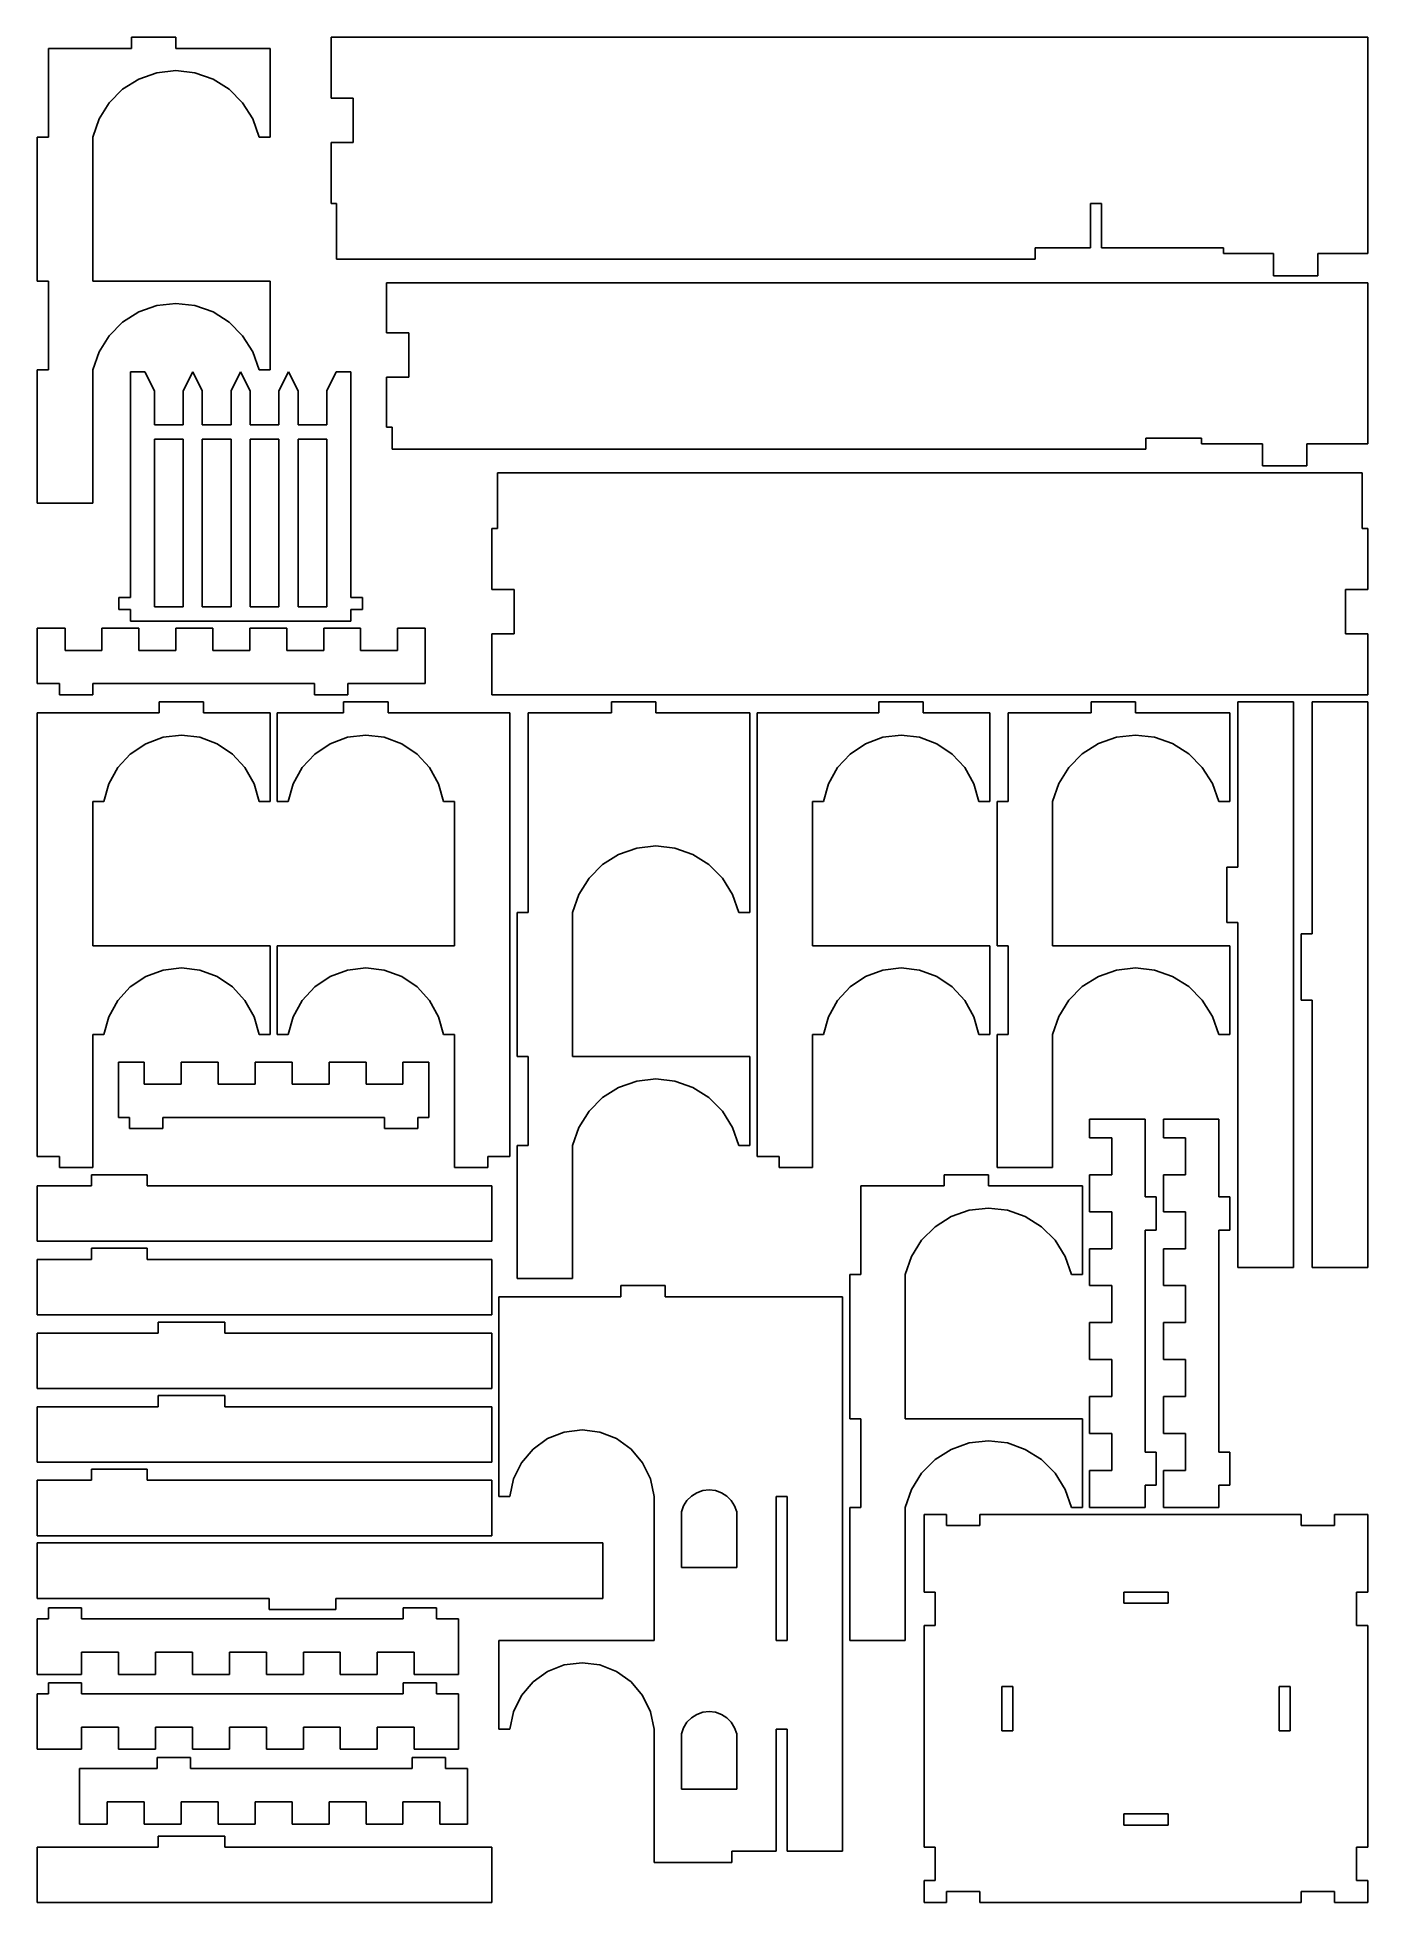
# Model space of a CAD drawing. Header units: millimetres. Extents: x -360 to 360, y -469 to 540.
import ezdxf

# ---------------------------------------------------------------- set-up
doc = ezdxf.new("R2010")
doc.units = ezdxf.units.MM
doc.header["$MEASUREMENT"] = 0

msp = doc.modelspace()

# ---------------------------------------------------------------- linework, layer by layer
for p, q in [((-285, 540.1), (-309, 540.1)), ((-309, 540.1), (-309, 534.1)), ((-285, 534.1), (-285, 540.1)), ((360, 540.1), (-201, 540.1)), ((-201, 540.1), (-201, 507.1)), ((360, 423.1), (360, 540.1)), ((-309, 534.1), (-354, 534.1)), ((-354, 534.1), (-354, 486.1)), ((-234, 534.1), (-285, 534.1)), ((-234, 486.1), (-234, 534.1)), ((-313.8, 512), (-305.1, 517.5)), ((-305.1, 517.5), (-295.3, 520.9)), ((-295.3, 520.9), (-285, 522.1)), ((-285, 522.1), (-274.7, 520.9)), ((-274.7, 520.9), (-264.9, 517.5)), ((-264.9, 517.5), (-256.2, 512)), ((-326.6, 495.9), (-321.1, 504.6)), ((-321.1, 504.6), (-313.8, 512)), ((-256.2, 512), (-248.9, 504.6)), ((-248.9, 504.6), (-243.4, 495.9)), ((-201, 507.1), (-189, 507.1)), ((-189, 507.1), (-189, 483.1)), ((-330, 486.1), (-326.6, 495.9)), ((-243.4, 495.9), (-240, 486.1)), ((-354, 486.1), (-360, 486.1)), ((-360, 486.1), (-360, 408.1)), ((-330, 408.1), (-330, 486.1)), ((-240, 486.1), (-234, 486.1)), ((-189, 483.1), (-201, 483.1)), ((-201, 483.1), (-201, 450.1)), ((-201, 450.1), (-198, 450.1)), ((-198, 450.1), (-198, 420.1)), ((210, 450.1), (216, 450.1)), ((210, 426.1), (210, 450.1)), ((216, 450.1), (216, 426.1)), ((180, 420.1), (180, 426.1)), ((180, 426.1), (210, 426.1)), ((216, 426.1), (282, 426.1)), ((282, 426.1), (282, 423.1)), ((-198, 420.1), (180, 420.1)), ((282, 423.1), (309, 423.1)), ((309, 423.1), (309, 411.1)), ((333, 423.1), (360, 423.1)), ((333, 411.1), (333, 423.1)), ((-360, 408.1), (-354, 408.1)), ((-354, 408.1), (-354, 360.1)), ((-234, 408.1), (-330, 408.1)), ((-234, 360.1), (-234, 408.1)), ((-171, 407.2), (-171, 380.2)), ((360, 407.2), (-171, 407.2)), ((309, 411.1), (333, 411.1)), ((360, 320.2), (360, 407.2)), ((-305.1, 391.5), (-295.3, 394.9)), ((-295.3, 394.9), (-285, 396.1)), ((-285, 396.1), (-274.7, 394.9)), ((-274.7, 394.9), (-264.9, 391.5)), ((-321.1, 378.6), (-313.8, 386)), ((-313.8, 386), (-305.1, 391.5)), ((-264.9, 391.5), (-256.2, 386)), ((-256.2, 386), (-248.9, 378.6)), ((-326.6, 369.9), (-321.1, 378.6)), ((-248.9, 378.6), (-243.4, 369.9)), ((-171, 380.2), (-159, 380.2)), ((-159, 380.2), (-159, 356.2)), ((-330, 360.1), (-326.6, 369.9)), ((-243.4, 369.9), (-240, 360.1)), ((-354, 360.1), (-360, 360.1)), ((-360, 360.1), (-360, 288.1)), ((-330, 288.1), (-330, 360.1)), ((-301.8, 359.1), (-309.5, 359.1)), ((-309.5, 359.1), (-309.5, 237)), ((-296.6, 348.8), (-301.8, 359.1)), ((-275.9, 359.1), (-281.1, 348.8)), ((-270.7, 348.8), (-275.9, 359.1)), ((-250, 359.1), (-255.1, 348.8)), ((-244.8, 348.8), (-250, 359.1)), ((-240, 360.1), (-234, 360.1)), ((-224.1, 359.1), (-229.2, 348.8)), ((-218.9, 348.8), (-224.1, 359.1)), ((-198.2, 359.1), (-203.3, 348.8)), ((-190.4, 359.1), (-198.2, 359.1)), ((-190.4, 237), (-190.4, 359.1)), ((-159, 356.2), (-171, 356.2)), ((-171, 356.2), (-171, 329.2)), ((-296.6, 330.5), (-296.6, 348.8)), ((-281.1, 348.8), (-281.1, 330.5)), ((-270.7, 330.5), (-270.7, 348.8)), ((-255.1, 348.8), (-255.1, 330.5)), ((-244.8, 330.5), (-244.8, 348.8)), ((-229.2, 348.8), (-229.2, 330.5)), ((-218.9, 330.5), (-218.9, 348.8)), ((-203.3, 348.8), (-203.3, 330.5)), ((-281.1, 330.5), (-296.6, 330.5)), ((-255.1, 330.5), (-270.7, 330.5)), ((-229.2, 330.5), (-244.8, 330.5)), ((-203.3, 330.5), (-218.9, 330.5)), ((-171, 329.2), (-168, 329.2)), ((-168, 329.2), (-168, 317.2)), ((240, 317.2), (240, 323.2)), ((240, 323.2), (270, 323.2)), ((270, 323.2), (270, 320.2)), ((-296.6, 232), (-296.6, 322.7)), ((-296.6, 322.7), (-281.1, 322.7)), ((-281.1, 322.7), (-281.1, 232)), ((-270.7, 232), (-270.7, 322.7)), ((-270.7, 322.7), (-255.1, 322.7)), ((-255.1, 322.7), (-255.1, 232)), ((-244.8, 322.7), (-229.2, 322.7)), ((-244.8, 232), (-244.8, 322.7)), ((-229.2, 322.7), (-229.2, 232)), ((-218.9, 322.7), (-203.3, 322.7)), ((-218.9, 232), (-218.9, 322.7)), ((-203.3, 322.7), (-203.3, 232)), ((-168, 317.2), (240, 317.2)), ((270, 320.2), (303, 320.2)), ((303, 320.2), (303, 308.2)), ((327, 308.2), (327, 320.2)), ((327, 320.2), (360, 320.2)), ((357, 304.4), (-111, 304.4)), ((-111, 304.4), (-111, 274.4)), ((303, 308.2), (327, 308.2)), ((357, 274.4), (357, 304.4)), ((-360, 288.1), (-330, 288.1)), ((-111, 274.4), (-114, 274.4)), ((-114, 274.4), (-114, 241.4)), ((360, 274.4), (357, 274.4)), ((360, 241.4), (360, 274.4)), ((-309.5, 237), (-315.9, 237)), ((-315.9, 237), (-315.9, 230.6)), ((-184, 237), (-190.4, 237)), ((-184, 230.6), (-184, 237)), ((-114, 241.4), (-102, 241.4)), ((-102, 241.4), (-102, 217.4)), ((348, 217.4), (348, 241.4)), ((348, 241.4), (360, 241.4)), ((-315.9, 230.6), (-309.5, 230.6)), ((-309.5, 230.6), (-309.5, 224.2)), ((-309.5, 224.2), (-190.4, 224.2)), ((-281.1, 232), (-296.6, 232)), ((-255.1, 232), (-270.7, 232)), ((-229.2, 232), (-244.8, 232)), ((-203.3, 232), (-218.9, 232)), ((-190.4, 224.2), (-190.4, 230.6)), ((-190.4, 230.6), (-184, 230.6)), ((-360, 220.4), (-360, 190.4)), ((-345, 220.4), (-360, 220.4)), ((-345, 220.4), (-345, 220.4)), ((-345, 208.4), (-345, 220.4)), ((-325, 220.4), (-325, 208.4)), ((-305, 220.4), (-325, 220.4)), ((-305, 208.4), (-305, 220.4)), ((-305, 220.4), (-305, 220.4)), ((-265, 220.4), (-285, 220.4)), ((-285, 220.4), (-285, 208.4)), ((-265, 208.4), (-265, 220.4)), ((-265, 220.4), (-265, 220.4)), ((-225, 220.4), (-245, 220.4)), ((-245, 220.4), (-245, 208.4)), ((-225, 208.4), (-225, 220.4)), ((-225, 220.4), (-225, 220.4)), ((-185, 220.4), (-205, 220.4)), ((-205, 220.4), (-205, 208.4)), ((-185, 208.4), (-185, 220.4)), ((-150, 220.4), (-165, 220.4)), ((-165, 220.4), (-165, 208.4)), ((-150, 190.4), (-150, 220.4)), ((-102, 217.4), (-114, 217.4)), ((-114, 217.4), (-114, 184.4)), ((360, 217.4), (348, 217.4)), ((360, 184.4), (360, 217.4)), ((-325, 208.4), (-345, 208.4)), ((-285, 208.4), (-305, 208.4)), ((-245, 208.4), (-265, 208.4)), ((-205, 208.4), (-225, 208.4)), ((-165, 208.4), (-185, 208.4)), ((-360, 190.4), (-348, 190.4)), ((-348, 190.4), (-348, 184.4)), ((-348, 184.4), (-330, 184.4)), ((-330, 190.4), (-210, 190.4)), ((-330, 184.4), (-330, 190.4)), ((-210, 190.4), (-210, 184.4)), ((-210, 184.4), (-192, 184.4)), ((-192, 190.4), (-150, 190.4)), ((-192, 184.4), (-192, 190.4)), ((-114, 184.4), (360, 184.4)), ((-294, 174.6), (-360, 174.6)), ((-360, 174.6), (-360, -65.4)), ((-270, 180.6), (-294, 180.6)), ((-294, 180.6), (-294, 174.6)), ((-270, 174.6), (-270, 180.6)), ((-234, 174.6), (-270, 174.6)), ((-234, 126.6), (-234, 174.6)), ((-230.2, 126.6), (-230.2, 174.6)), ((-230.2, 174.6), (-194.2, 174.6)), ((-194.2, 174.6), (-194.2, 180.6)), ((-194.2, 180.6), (-170.2, 180.6)), ((-170.2, 180.6), (-170.2, 174.6)), ((-170.2, 174.6), (-104.2, 174.6)), ((-104.2, 174.6), (-104.2, -65.4)), ((-49.3, 174.6), (-94.3, 174.6)), ((-94.3, 174.6), (-94.3, 66.6)), ((-25.3, 180.6), (-49.3, 180.6)), ((-49.3, 180.6), (-49.3, 174.6)), ((-25.3, 174.6), (-25.3, 180.6)), ((25.7, 174.6), (-25.3, 174.6)), ((25.7, 66.6), (25.7, 174.6)), ((95.5, 174.6), (29.5, 174.6)), ((29.5, 174.6), (29.5, -65.4)), ((119.5, 180.6), (95.5, 180.6)), ((95.5, 180.6), (95.5, 174.6)), ((119.5, 174.6), (119.5, 180.6)), ((155.5, 174.6), (119.5, 174.6)), ((155.5, 126.6), (155.5, 174.6)), ((165.4, 126.6), (165.4, 174.6)), ((165.4, 174.6), (210.4, 174.6)), ((210.4, 174.6), (210.4, 180.6)), ((210.4, 180.6), (234.4, 180.6)), ((234.4, 180.6), (234.4, 174.6)), ((234.4, 174.6), (285.4, 174.6)), ((285.4, 174.6), (285.4, 126.6)), ((319.8, 180.6), (289.8, 180.6)), ((289.8, 180.6), (289.8, 91.2)), ((319.8, -125.4), (319.8, 180.6)), ((330, 180.6), (360, 180.6)), ((330, 55.1), (330, 180.6)), ((360, 180.6), (360, -125.4)), ((-291.9, 161.4), (-282, 162.6)), ((-282, 162.6), (-272.1, 161.4)), ((-182.2, 162.6), (-192.1, 161.4)), ((-172.2, 161.4), (-182.2, 162.6)), ((97.6, 161.4), (107.5, 162.6)), ((107.5, 162.6), (117.5, 161.4)), ((234.4, 162.6), (224.1, 161.4)), ((244.6, 161.4), (234.4, 162.6)), ((-316.4, 145), (-309.7, 152.3)), ((-309.7, 152.3), (-301.3, 157.9)), ((-301.3, 157.9), (-291.9, 161.4)), ((-272.1, 161.4), (-262.7, 157.9)), ((-262.7, 157.9), (-254.3, 152.3)), ((-254.3, 152.3), (-247.6, 145)), ((-209.8, 152.3), (-216.6, 145)), ((-201.5, 157.9), (-209.8, 152.3)), ((-192.1, 161.4), (-201.5, 157.9)), ((-162.8, 157.9), (-172.2, 161.4)), ((-154.5, 152.3), (-162.8, 157.9)), ((-147.7, 145), (-154.5, 152.3)), ((73.1, 145), (79.9, 152.3)), ((79.9, 152.3), (88.2, 157.9)), ((88.2, 157.9), (97.6, 161.4)), ((117.5, 161.4), (126.9, 157.9)), ((126.9, 157.9), (135.2, 152.3)), ((135.2, 152.3), (142, 145)), ((205.5, 152.5), (198.2, 145.1)), ((214.3, 158), (205.5, 152.5)), ((224.1, 161.4), (214.3, 158)), ((254.4, 158), (244.6, 161.4)), ((263.2, 152.5), (254.4, 158)), ((270.5, 145.1), (263.2, 152.5)), ((-321.3, 136.2), (-316.4, 145)), ((-247.6, 145), (-242.7, 136.2)), ((-216.6, 145), (-221.5, 136.2)), ((-142.8, 136.2), (-147.7, 145)), ((68.2, 136.2), (73.1, 145)), ((142, 145), (146.8, 136.2)), ((198.2, 145.1), (192.8, 136.3)), ((276, 136.3), (270.5, 145.1)), ((-324, 126.6), (-321.3, 136.2)), ((-242.7, 136.2), (-240, 126.6)), ((-221.5, 136.2), (-224.2, 126.6)), ((-140.2, 126.6), (-142.8, 136.2)), ((65.5, 126.6), (68.2, 136.2)), ((146.8, 136.2), (149.5, 126.6)), ((192.8, 136.3), (189.4, 126.6)), ((279.4, 126.6), (276, 136.3)), ((-330, 126.6), (-324, 126.6)), ((-330, 48.6), (-330, 126.6)), ((-240, 126.6), (-234, 126.6)), ((-224.2, 126.6), (-230.2, 126.6)), ((-134.2, 126.6), (-140.2, 126.6)), ((-134.2, 48.6), (-134.2, 126.6)), ((59.5, 126.6), (65.5, 126.6)), ((59.5, 48.6), (59.5, 126.6)), ((149.5, 126.6), (155.5, 126.6)), ((159.4, 48.6), (159.4, 126.6)), ((159.4, 126.6), (165.4, 126.6)), ((189.4, 126.6), (189.4, 48.6)), ((285.4, 126.6), (279.4, 126.6)), ((-45.4, 98), (-35.6, 101.4)), ((-35.6, 101.4), (-25.3, 102.6)), ((-25.3, 102.6), (-15, 101.4)), ((-15, 101.4), (-5.3, 98)), ((-61.4, 85.1), (-54.1, 92.5)), ((-54.1, 92.5), (-45.4, 98)), ((-5.3, 98), (3.5, 92.5)), ((3.5, 92.5), (10.8, 85.1)), ((289.8, 91.2), (283.8, 91.2)), ((283.8, 91.2), (283.8, 61.2)), ((-66.9, 76.3), (-61.4, 85.1)), ((10.8, 85.1), (16.3, 76.3)), ((-70.3, 66.6), (-66.9, 76.3)), ((16.3, 76.3), (19.7, 66.6)), ((-94.3, 66.6), (-100.3, 66.6)), ((-100.3, 66.6), (-100.3, -11.4)), ((-70.3, -11.4), (-70.3, 66.6)), ((19.7, 66.6), (25.7, 66.6)), ((283.8, 61.2), (289.8, 61.2)), ((289.8, 61.2), (289.8, -125.4)), ((324, 55.1), (330, 55.1)), ((324, 19.1), (324, 55.1)), ((-234, 48.6), (-330, 48.6)), ((-234, 0.6), (-234, 48.6)), ((-230.2, 48.6), (-134.2, 48.6)), ((-230.2, 0.6), (-230.2, 48.6)), ((155.5, 48.6), (59.5, 48.6)), ((155.5, 0.6), (155.5, 48.6)), ((165.4, 48.6), (159.4, 48.6)), ((165.4, 0.6), (165.4, 48.6)), ((189.4, 48.6), (285.4, 48.6)), ((285.4, 48.6), (285.4, 0.6)), ((-309.7, 26.3), (-301.3, 31.9)), ((-301.3, 31.9), (-291.9, 35.4)), ((-291.9, 35.4), (-282, 36.6)), ((-282, 36.6), (-272.1, 35.4)), ((-272.1, 35.4), (-262.7, 31.9)), ((-262.7, 31.9), (-254.3, 26.3)), ((-201.5, 31.9), (-209.8, 26.3)), ((-192.1, 35.4), (-201.5, 31.9)), ((-182.2, 36.6), (-192.1, 35.4)), ((-172.2, 35.4), (-182.2, 36.6)), ((-162.8, 31.9), (-172.2, 35.4)), ((-154.5, 26.3), (-162.8, 31.9)), ((79.9, 26.3), (88.2, 31.9)), ((88.2, 31.9), (97.6, 35.4)), ((97.6, 35.4), (107.5, 36.6)), ((107.5, 36.6), (117.5, 35.4)), ((117.5, 35.4), (126.9, 31.9)), ((126.9, 31.9), (135.2, 26.3)), ((214.3, 32), (205.5, 26.5)), ((224.1, 35.4), (214.3, 32)), ((234.4, 36.6), (224.1, 35.4)), ((244.6, 35.4), (234.4, 36.6)), ((254.4, 32), (244.6, 35.4)), ((263.2, 26.5), (254.4, 32)), ((-316.4, 19), (-309.7, 26.3)), ((-254.3, 26.3), (-247.6, 19)), ((-209.8, 26.3), (-216.6, 19)), ((-147.7, 19), (-154.5, 26.3)), ((73.1, 19), (79.9, 26.3)), ((135.2, 26.3), (142, 19)), ((205.5, 26.5), (198.2, 19.1)), ((270.5, 19.1), (263.2, 26.5)), ((-324, 0.6), (-321.3, 10.2)), ((-321.3, 10.2), (-316.4, 19)), ((-247.6, 19), (-242.7, 10.2)), ((-242.7, 10.2), (-240, 0.6)), ((-221.5, 10.2), (-224.2, 0.6)), ((-216.6, 19), (-221.5, 10.2)), ((-142.8, 10.2), (-147.7, 19)), ((-140.2, 0.6), (-142.8, 10.2)), ((65.5, 0.6), (68.2, 10.2)), ((68.2, 10.2), (73.1, 19)), ((142, 19), (146.8, 10.2)), ((146.8, 10.2), (149.5, 0.6)), ((192.8, 10.3), (189.4, 0.6)), ((198.2, 19.1), (192.8, 10.3)), ((276, 10.3), (270.5, 19.1)), ((279.4, 0.6), (276, 10.3)), ((330, 19.1), (324, 19.1)), ((330, -125.4), (330, 19.1)), ((-330, -71.4), (-330, 0.6)), ((-330, 0.6), (-324, 0.6)), ((-240, 0.6), (-234, 0.6)), ((-224.2, 0.6), (-230.2, 0.6)), ((-134.2, 0.6), (-140.2, 0.6)), ((-134.2, -71.4), (-134.2, 0.6)), ((59.5, -71.4), (59.5, 0.6)), ((59.5, 0.6), (65.5, 0.6)), ((149.5, 0.6), (155.5, 0.6)), ((159.4, -71.4), (159.4, 0.6)), ((159.4, 0.6), (165.4, 0.6)), ((189.4, 0.6), (189.4, -71.4)), ((285.4, 0.6), (279.4, 0.6)), ((-316.1, -44.3), (-316.1, -14.3)), ((-316.1, -14.3), (-302.1, -14.3)), ((-302.1, -14.3), (-302.1, -26.3)), ((-282.1, -26.3), (-282.1, -14.3)), ((-282.1, -14.3), (-262.1, -14.3)), ((-262.1, -14.3), (-262.1, -26.3)), ((-222.1, -14.3), (-242.1, -14.3)), ((-242.1, -14.3), (-242.1, -26.3)), ((-222.1, -26.3), (-222.1, -14.3)), ((-182.1, -14.3), (-202.1, -14.3)), ((-202.1, -14.3), (-202.1, -26.3)), ((-182.1, -26.3), (-182.1, -14.3)), ((-148.1, -14.3), (-162.1, -14.3)), ((-162.1, -14.3), (-162.1, -26.3)), ((-148.1, -44.3), (-148.1, -14.3)), ((-100.3, -11.4), (-94.3, -11.4)), ((-94.3, -11.4), (-94.3, -59.4)), ((25.7, -11.4), (-70.3, -11.4)), ((25.7, -59.4), (25.7, -11.4)), ((-302.1, -26.3), (-282.1, -26.3)), ((-262.1, -26.3), (-242.1, -26.3)), ((-202.1, -26.3), (-222.1, -26.3)), ((-162.1, -26.3), (-182.1, -26.3)), ((-54.1, -33.5), (-45.4, -28)), ((-45.4, -28), (-35.6, -24.6)), ((-35.6, -24.6), (-25.3, -23.4)), ((-25.3, -23.4), (-15, -24.6)), ((-15, -24.6), (-5.3, -28)), ((-5.3, -28), (3.5, -33.5)), ((-61.4, -40.9), (-54.1, -33.5)), ((3.5, -33.5), (10.8, -40.9)), ((-310.1, -44.3), (-316.1, -44.3)), ((-310.1, -50.3), (-310.1, -44.3)), ((-292.1, -50.3), (-310.1, -50.3)), ((-292.1, -50.3), (-292.1, -44.3)), ((-172.1, -44.3), (-292.1, -44.3)), ((-172.1, -44.3), (-172.1, -50.3)), ((-154.1, -50.3), (-172.1, -50.3)), ((-154.1, -50.3), (-154.1, -44.3)), ((-154.1, -44.3), (-148.1, -44.3)), ((-70.3, -59.4), (-66.9, -49.7)), ((-66.9, -49.7), (-61.4, -40.9)), ((10.8, -40.9), (16.3, -49.7)), ((16.3, -49.7), (19.7, -59.4)), ((239.5, -45.3), (209.5, -45.3)), ((209.5, -45.3), (209.5, -45.3)), ((209.5, -45.3), (209.5, -55.3)), ((239.5, -87.3), (239.5, -45.3)), ((279.4, -45.3), (249.4, -45.3)), ((249.4, -45.3), (249.4, -45.3)), ((249.4, -45.3), (249.4, -55.3)), ((279.4, -87.3), (279.4, -45.3)), ((-94.3, -59.4), (-100.3, -59.4)), ((-100.3, -59.4), (-100.3, -131.4)), ((-70.3, -131.4), (-70.3, -59.4)), ((19.7, -59.4), (25.7, -59.4)), ((209.5, -55.3), (221.5, -55.3)), ((221.5, -55.3), (221.5, -55.3)), ((221.5, -55.3), (221.5, -75.3)), ((249.4, -55.3), (261.4, -55.3)), ((261.4, -55.3), (261.4, -75.3)), ((-360, -65.4), (-348, -65.4)), ((-348, -65.4), (-348, -71.4)), ((-104.2, -65.4), (-116.2, -65.4)), ((-116.2, -65.4), (-116.2, -71.4)), ((29.5, -65.4), (41.5, -65.4)), ((41.5, -65.4), (41.5, -71.4)), ((-348, -71.4), (-330, -71.4)), ((-300.6, -75.3), (-330.6, -75.3)), ((-330.6, -75.3), (-330.6, -81.3)), ((-300.6, -81.3), (-300.6, -75.3)), ((-116.2, -71.4), (-134.2, -71.4)), ((41.5, -71.4), (59.5, -71.4)), ((130.7, -81.3), (130.7, -75.3)), ((130.7, -75.3), (154.7, -75.3)), ((154.7, -75.3), (154.7, -81.3)), ((189.4, -71.4), (159.4, -71.4)), ((221.5, -75.3), (209.5, -75.3)), ((209.5, -75.3), (209.5, -95.3)), ((261.4, -75.3), (249.4, -75.3)), ((249.4, -75.3), (249.4, -95.3)), ((-330.6, -81.3), (-360, -81.3)), ((-360, -81.3), (-360, -111.3)), ((-114, -81.3), (-300.6, -81.3)), ((-114, -111.3), (-114, -81.3)), ((85.7, -129.3), (85.7, -81.3)), ((85.7, -81.3), (130.7, -81.3)), ((154.7, -81.3), (205.7, -81.3)), ((205.7, -81.3), (205.7, -129.3)), ((245.5, -87.3), (239.5, -87.3)), ((245.5, -105.3), (245.5, -87.3)), ((285.4, -87.3), (279.4, -87.3)), ((285.4, -105.3), (285.4, -87.3)), ((134.6, -97.9), (125.9, -103.4)), ((144.4, -94.4), (134.6, -97.9)), ((154.7, -93.3), (144.4, -94.4)), ((165, -94.4), (154.7, -93.3)), ((174.7, -97.9), (165, -94.4)), ((183.5, -103.4), (174.7, -97.9)), ((209.5, -95.3), (221.5, -95.3)), ((221.5, -95.3), (221.5, -115.3)), ((249.4, -95.3), (261.4, -95.3)), ((261.4, -95.3), (261.4, -115.3)), ((118.6, -110.7), (113.1, -119.5)), ((125.9, -103.4), (118.6, -110.7)), ((190.8, -110.7), (183.5, -103.4)), ((196.3, -119.5), (190.8, -110.7)), ((239.5, -105.3), (245.5, -105.3)), ((239.5, -225.3), (239.5, -105.3)), ((245.5, -105.3), (245.5, -105.3)), ((279.4, -105.3), (285.4, -105.3)), ((279.4, -225.3), (279.4, -105.3)), ((285.4, -105.3), (285.4, -105.3)), ((-360, -111.3), (-114, -111.3)), ((-300.6, -115.1), (-330.6, -115.1)), ((-330.6, -115.1), (-330.6, -121.1)), ((-300.6, -121.1), (-300.6, -115.1)), ((113.1, -119.5), (109.7, -129.3)), ((199.7, -129.3), (196.3, -119.5)), ((221.5, -115.3), (209.5, -115.3)), ((209.5, -115.3), (209.5, -135.3)), ((221.5, -115.3), (221.5, -115.3)), ((261.4, -115.3), (249.4, -115.3)), ((249.4, -115.3), (249.4, -135.3)), ((261.4, -115.3), (261.4, -115.3)), ((-330.6, -121.1), (-360, -121.1)), ((-360, -121.1), (-360, -151.1)), ((-114, -121.1), (-300.6, -121.1)), ((-114, -151.1), (-114, -121.1)), ((79.7, -207.3), (79.7, -129.3)), ((79.7, -129.3), (85.7, -129.3)), ((109.7, -129.3), (109.7, -207.3)), ((205.7, -129.3), (199.7, -129.3)), ((289.8, -125.4), (319.8, -125.4)), ((360, -125.4), (330, -125.4)), ((-44.2, -141.3), (-110.2, -141.3)), ((-110.2, -141.3), (-110.2, -249.3)), ((-100.3, -131.4), (-70.3, -131.4)), ((-20.2, -135.3), (-44.2, -135.3)), ((-44.2, -135.3), (-44.2, -141.3)), ((-20.2, -141.3), (-20.2, -135.3)), ((75.8, -141.3), (-20.2, -141.3)), ((75.8, -441.3), (75.8, -141.3)), ((209.5, -135.3), (221.5, -135.3)), ((221.5, -135.3), (221.5, -135.3)), ((221.5, -135.3), (221.5, -155.3)), ((249.4, -135.3), (261.4, -135.3)), ((261.4, -135.3), (261.4, -155.3)), ((-360, -151.1), (-114, -151.1)), ((-294.5, -161), (-360, -161)), ((-360, -161), (-360, -191)), ((-258.5, -155), (-294.5, -155)), ((-294.5, -155), (-294.5, -161)), ((-258.5, -161), (-258.5, -155)), ((-114, -161), (-258.5, -161)), ((-114, -191), (-114, -161)), ((221.5, -155.3), (209.5, -155.3)), ((209.5, -155.3), (209.5, -175.3)), ((261.4, -155.3), (249.4, -155.3)), ((249.4, -155.3), (249.4, -175.3)), ((261.4, -155.3), (261.4, -155.3)), ((209.5, -175.3), (221.5, -175.3)), ((221.5, -175.3), (221.5, -175.3)), ((221.5, -175.3), (221.5, -195.3)), ((249.4, -175.3), (261.4, -175.3)), ((261.4, -175.3), (261.4, -195.3)), ((-360, -191), (-114, -191)), ((-294.5, -200.8), (-360, -200.8)), ((-360, -200.8), (-360, -230.8)), ((-258.5, -194.8), (-294.5, -194.8)), ((-294.5, -194.8), (-294.5, -200.8)), ((-258.5, -200.8), (-258.5, -194.8)), ((-114, -200.8), (-258.5, -200.8)), ((-114, -230.8), (-114, -200.8)), ((221.5, -195.3), (209.5, -195.3)), ((209.5, -195.3), (209.5, -195.3)), ((209.5, -195.3), (209.5, -215.3)), ((221.5, -195.3), (221.5, -195.3)), ((261.4, -195.3), (249.4, -195.3)), ((249.4, -195.3), (249.4, -195.3)), ((249.4, -195.3), (249.4, -215.3)), ((85.7, -207.3), (79.7, -207.3)), ((85.7, -255.3), (85.7, -207.3)), ((109.7, -207.3), (205.7, -207.3)), ((205.7, -207.3), (205.7, -255.3)), ((-91.7, -223.7), (-83.8, -218)), ((-83.8, -218), (-74.8, -214.5)), ((-74.8, -214.5), (-65.2, -213.3)), ((-65.2, -213.3), (-55.5, -214.5)), ((-55.5, -214.5), (-46.5, -218)), ((-46.5, -218), (-38.6, -223.7)), ((144.4, -220.4), (134.6, -223.9)), ((154.7, -219.3), (144.4, -220.4)), ((165, -220.4), (154.7, -219.3)), ((174.7, -223.9), (165, -220.4)), ((209.5, -215.3), (221.5, -215.3)), ((221.5, -215.3), (221.5, -235.3)), ((249.4, -215.3), (261.4, -215.3)), ((261.4, -215.3), (261.4, -235.3)), ((-360, -230.8), (-114, -230.8)), ((-102.2, -239.8), (-98, -231.1)), ((-98, -231.1), (-91.7, -223.7)), ((-38.6, -223.7), (-32.4, -231.1)), ((-32.4, -231.1), (-28.1, -239.8)), ((125.9, -229.4), (118.6, -236.7)), ((134.6, -223.9), (125.9, -229.4)), ((183.5, -229.4), (174.7, -223.9)), ((190.8, -236.7), (183.5, -229.4)), ((245.5, -225.3), (239.5, -225.3)), ((239.5, -225.3), (239.5, -225.3)), ((245.5, -243.3), (245.5, -225.3)), ((285.4, -225.3), (279.4, -225.3)), ((279.4, -225.3), (279.4, -225.3)), ((285.4, -243.3), (285.4, -225.3)), ((-330.6, -240.6), (-360, -240.6)), ((-360, -240.6), (-360, -270.6)), ((-300.6, -234.6), (-330.6, -234.6)), ((-330.6, -234.6), (-330.6, -240.6)), ((-300.6, -240.6), (-300.6, -234.6)), ((-114, -240.6), (-300.6, -240.6)), ((-114, -270.6), (-114, -240.6)), ((-104.2, -249.3), (-102.2, -239.8)), ((-28.1, -239.8), (-26.2, -249.3)), ((118.6, -236.7), (113.1, -245.5)), ((196.3, -245.5), (190.8, -236.7)), ((221.5, -235.3), (209.5, -235.3)), ((209.5, -235.3), (209.5, -255.3)), ((221.5, -235.3), (221.5, -235.3)), ((261.4, -235.3), (249.4, -235.3)), ((249.4, -235.3), (249.4, -255.3)), ((261.4, -235.3), (261.4, -235.3)), ((-110.2, -249.3), (-104.2, -249.3)), ((-26.2, -249.3), (-26.2, -327.3)), ((-10.3, -254.5), (-8.5, -251.5)), ((-8.5, -251.5), (-6, -249.1)), ((-6, -249.1), (-3.1, -247.3)), ((-3.1, -247.3), (0.1, -246.1)), ((0.1, -246.1), (3.6, -245.7)), ((3.6, -245.7), (7, -246.1)), ((7, -246.1), (10.2, -247.3)), ((10.2, -247.3), (13.2, -249.1)), ((13.2, -249.1), (15.6, -251.5)), ((15.6, -251.5), (17.4, -254.5)), ((39.8, -249.3), (45.8, -249.3)), ((39.8, -327.3), (39.8, -249.3)), ((45.8, -249.3), (45.8, -327.3)), ((113.1, -245.5), (109.7, -255.3)), ((199.7, -255.3), (196.3, -245.5)), ((239.5, -255.3), (239.5, -243.3)), ((239.5, -243.3), (245.5, -243.3)), ((279.4, -255.3), (279.4, -243.3)), ((279.4, -243.3), (285.4, -243.3)), ((285.4, -243.3), (285.4, -243.3)), ((-11.4, -257.7), (-10.3, -254.5)), ((-11.4, -287.7), (-11.4, -257.7)), ((17.4, -254.5), (18.6, -257.7)), ((18.6, -257.7), (18.6, -287.7)), ((79.7, -327.3), (79.7, -255.3)), ((79.7, -255.3), (85.7, -255.3)), ((109.7, -255.3), (109.7, -327.3)), ((120, -259.1), (120, -301.1)), ((120, -259.1), (132, -259.1)), ((132, -259.1), (132, -265.1)), ((150, -259.1), (324, -259.1)), ((150, -265.1), (150, -259.1)), ((205.7, -255.3), (199.7, -255.3)), ((209.5, -255.3), (209.5, -255.3)), ((209.5, -255.3), (239.5, -255.3)), ((249.4, -255.3), (279.4, -255.3)), ((324, -265.1), (324, -259.1)), ((360, -259.1), (342, -259.1)), ((342, -265.1), (342, -259.1)), ((360, -259.1), (360, -301.1)), ((-360, -270.6), (-114, -270.6)), ((150, -265.1), (132, -265.1)), ((324, -265.1), (342, -265.1)), ((-54, -274.5), (-360, -274.5)), ((-360, -274.5), (-360, -304.5)), ((-54, -304.5), (-54, -274.5)), ((18.6, -287.7), (-11.4, -287.7)), ((126, -301.1), (120, -301.1)), ((126, -319.1), (126, -301.1)), ((252, -301.1), (228, -301.1)), ((228, -301.1), (228, -307.1)), ((252, -307.1), (252, -301.1)), ((360, -301.1), (354, -301.1)), ((354, -319.1), (354, -301.1)), ((-360, -304.5), (-234.5, -304.5)), ((-354, -315.6), (-354, -309.6)), ((-354, -309.6), (-336, -309.6)), ((-336, -309.6), (-336, -315.6)), ((-234.5, -304.5), (-234.5, -310.5)), ((-234.5, -310.5), (-198.5, -310.5)), ((-198.5, -310.5), (-198.5, -304.5)), ((-198.5, -304.5), (-54, -304.5)), ((-162, -315.6), (-162, -309.6)), ((-162, -309.6), (-144, -309.6)), ((-144, -309.6), (-144, -315.6)), ((252, -307.1), (228, -307.1)), ((-360, -345.6), (-360, -315.6)), ((-360, -315.6), (-354, -315.6)), ((-336, -315.6), (-162, -315.6)), ((-144, -315.6), (-132, -315.6)), ((-132, -315.6), (-132, -345.6)), ((126, -319.1), (120, -319.1)), ((120, -319.1), (120, -439.1)), ((354, -319.1), (360, -319.1)), ((360, -439.1), (360, -319.1)), ((-26.2, -327.3), (-110.2, -327.3)), ((-110.2, -327.3), (-110.2, -375.3)), ((45.8, -327.3), (39.8, -327.3)), ((109.7, -327.3), (79.7, -327.3)), ((-316, -333.6), (-336, -333.6)), ((-336, -333.6), (-336, -333.6)), ((-336, -333.6), (-336, -345.6)), ((-316, -345.6), (-316, -333.6)), ((-276, -333.6), (-296, -333.6)), ((-296, -333.6), (-296, -345.6)), ((-276, -345.6), (-276, -333.6)), ((-236, -333.6), (-256, -333.6)), ((-256, -333.6), (-256, -345.6)), ((-236, -345.6), (-236, -333.6)), ((-196, -333.6), (-216, -333.6)), ((-216, -333.6), (-216, -345.6)), ((-196, -345.6), (-196, -333.6)), ((-156, -333.6), (-176, -333.6)), ((-176, -333.6), (-176, -333.6)), ((-176, -333.6), (-176, -345.6)), ((-156, -345.6), (-156, -333.6)), ((-83.8, -344), (-74.8, -340.5)), ((-74.8, -340.5), (-65.2, -339.3)), ((-65.2, -339.3), (-55.5, -340.5)), ((-55.5, -340.5), (-46.5, -344)), ((-336, -345.6), (-360, -345.6)), ((-354, -356.1), (-354, -350.1)), ((-354, -350.1), (-336, -350.1)), ((-336, -345.6), (-336, -345.6)), ((-336, -350.1), (-336, -356.1)), ((-296, -345.6), (-316, -345.6)), ((-296, -345.6), (-296, -345.6)), ((-256, -345.6), (-276, -345.6)), ((-256, -345.6), (-256, -345.6)), ((-216, -345.6), (-236, -345.6)), ((-216, -345.6), (-216, -345.6)), ((-176, -345.6), (-196, -345.6)), ((-162, -356.1), (-162, -350.1)), ((-162, -350.1), (-144, -350.1)), ((-146, -345.6), (-156, -345.6)), ((-132, -345.6), (-146, -345.6)), ((-144, -350.1), (-144, -356.1)), ((-98, -357.1), (-91.7, -349.7)), ((-91.7, -349.7), (-83.8, -344)), ((-46.5, -344), (-38.6, -349.7)), ((-38.6, -349.7), (-32.4, -357.1)), ((168, -352.1), (162, -352.1)), ((162, -376.1), (162, -352.1)), ((168, -376.1), (168, -352.1)), ((318, -352.1), (312, -352.1)), ((312, -376.1), (312, -352.1)), ((318, -376.1), (318, -352.1)), ((-360, -386.1), (-360, -356.1)), ((-360, -356.1), (-354, -356.1)), ((-336, -356.1), (-162, -356.1)), ((-144, -356.1), (-132, -356.1)), ((-132, -356.1), (-132, -386.1)), ((-102.2, -365.8), (-98, -357.1)), ((-32.4, -357.1), (-28.1, -365.8)), ((-104.2, -375.3), (-102.2, -365.8)), ((-28.1, -365.8), (-26.2, -375.3)), ((-10.3, -374.5), (-8.5, -371.5)), ((-8.5, -371.5), (-6, -369.1)), ((-6, -369.1), (-3.1, -367.3)), ((-3.1, -367.3), (0.1, -366.1)), ((0.1, -366.1), (3.6, -365.7)), ((3.6, -365.7), (7, -366.1)), ((7, -366.1), (10.2, -367.3)), ((10.2, -367.3), (13.2, -369.1)), ((13.2, -369.1), (15.6, -371.5)), ((15.6, -371.5), (17.4, -374.5)), ((-316, -374.1), (-336, -374.1)), ((-336, -374.1), (-336, -374.1)), ((-336, -374.1), (-336, -386.1)), ((-316, -386.1), (-316, -374.1)), ((-276, -374.1), (-296, -374.1)), ((-296, -374.1), (-296, -386.1)), ((-276, -386.1), (-276, -374.1)), ((-236, -374.1), (-256, -374.1)), ((-256, -374.1), (-256, -386.1)), ((-236, -386.1), (-236, -374.1)), ((-196, -374.1), (-216, -374.1)), ((-216, -374.1), (-216, -386.1)), ((-196, -386.1), (-196, -374.1)), ((-156, -374.1), (-176, -374.1)), ((-176, -374.1), (-176, -374.1)), ((-176, -374.1), (-176, -386.1)), ((-156, -386.1), (-156, -374.1)), ((-110.2, -375.3), (-104.2, -375.3)), ((-26.2, -375.3), (-26.2, -447.3)), ((-11.4, -377.7), (-10.3, -374.5)), ((-11.4, -407.7), (-11.4, -377.7)), ((17.4, -374.5), (18.6, -377.7)), ((18.6, -377.7), (18.6, -407.7)), ((39.8, -441.3), (39.8, -375.3)), ((39.8, -375.3), (45.8, -375.3)), ((45.8, -375.3), (45.8, -441.3)), ((162, -376.1), (168, -376.1)), ((312, -376.1), (318, -376.1)), ((-336, -386.1), (-360, -386.1)), ((-336, -386.1), (-336, -386.1)), ((-296, -386.1), (-316, -386.1)), ((-296, -386.1), (-296, -386.1)), ((-295.1, -390.6), (-295.1, -396.6)), ((-277.1, -390.6), (-295.1, -390.6)), ((-277.1, -396.6), (-277.1, -390.6)), ((-256, -386.1), (-276, -386.1)), ((-256, -386.1), (-256, -386.1)), ((-216, -386.1), (-236, -386.1)), ((-216, -386.1), (-216, -386.1)), ((-176, -386.1), (-196, -386.1)), ((-157.1, -390.6), (-157.1, -396.6)), ((-139.1, -390.6), (-157.1, -390.6)), ((-146, -386.1), (-156, -386.1)), ((-132, -386.1), (-146, -386.1)), ((-139.1, -396.6), (-139.1, -390.6)), ((-337.1, -396.6), (-337.1, -426.6)), ((-295.1, -396.6), (-337.1, -396.6)), ((-157.1, -396.6), (-277.1, -396.6)), ((-127.1, -396.6), (-139.1, -396.6)), ((-127.1, -426.6), (-127.1, -396.6)), ((18.6, -407.7), (-11.4, -407.7)), ((-322.1, -426.6), (-322.1, -414.6)), ((-322.1, -414.6), (-302.1, -414.6)), ((-302.1, -414.6), (-302.1, -426.6)), ((-282.1, -426.6), (-282.1, -414.6)), ((-282.1, -414.6), (-262.1, -414.6)), ((-262.1, -414.6), (-262.1, -426.6)), ((-242.1, -426.6), (-242.1, -414.6)), ((-242.1, -414.6), (-222.1, -414.6)), ((-222.1, -414.6), (-222.1, -426.6)), ((-202.1, -426.6), (-202.1, -414.6)), ((-202.1, -414.6), (-182.1, -414.6)), ((-182.1, -414.6), (-182.1, -426.6)), ((-162.1, -414.6), (-142.1, -414.6)), ((-162.1, -426.6), (-162.1, -414.6)), ((-142.1, -414.6), (-142.1, -426.6)), ((252, -421.1), (228, -421.1)), ((228, -427.1), (228, -421.1)), ((252, -427.1), (252, -421.1)), ((-337.1, -426.6), (-322.1, -426.6)), ((-302.1, -426.6), (-282.1, -426.6)), ((-258.5, -433.1), (-294.5, -433.1)), ((-294.5, -433.1), (-294.5, -439.1)), ((-262.1, -426.6), (-262.1, -426.6)), ((-262.1, -426.6), (-242.1, -426.6)), ((-258.5, -439.1), (-258.5, -433.1)), ((-222.1, -426.6), (-222.1, -426.6)), ((-222.1, -426.6), (-202.1, -426.6)), ((-182.1, -426.6), (-162.1, -426.6)), ((-182.1, -426.6), (-182.1, -426.6)), ((-142.1, -426.6), (-127.1, -426.6)), ((-142.1, -426.6), (-142.1, -426.6)), ((228, -427.1), (252, -427.1)), ((-294.5, -439.1), (-360, -439.1)), ((-360, -439.1), (-360, -469.1)), ((-114, -439.1), (-258.5, -439.1)), ((-114, -469.1), (-114, -439.1)), ((15.8, -447.3), (15.8, -441.3)), ((15.8, -441.3), (39.8, -441.3)), ((45.8, -441.3), (75.8, -441.3)), ((126, -439.1), (120, -439.1)), ((126, -457.1), (126, -439.1)), ((354, -457.1), (354, -439.1)), ((360, -439.1), (354, -439.1)), ((-26.2, -447.3), (15.8, -447.3)), ((120, -457.1), (126, -457.1)), ((120, -469.1), (120, -457.1)), ((132, -469.1), (132, -463.1)), ((150, -463.1), (132, -463.1)), ((150, -463.1), (150, -469.1)), ((324, -469.1), (324, -463.1)), ((342, -463.1), (324, -463.1)), ((342, -469.1), (342, -463.1)), ((354, -457.1), (360, -457.1)), ((360, -469.1), (360, -457.1)), ((-360, -469.1), (-114, -469.1)), ((120, -469.1), (132, -469.1)), ((324, -469.1), (150, -469.1)), ((360, -469.1), (342, -469.1))]:
    msp.add_line(p, q)

doc.saveas('drawing.dxf')
